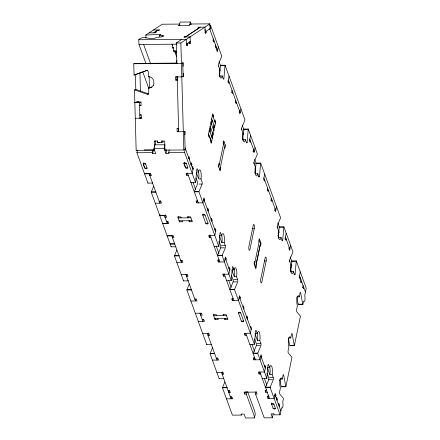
<?xml version="1.0" encoding="UTF-8"?>
<svg xmlns="http://www.w3.org/2000/svg" width="440" height="440" viewBox="0 0 440 440"><rect width="100%" height="100%" fill="white"/><g stroke="black" fill="none" stroke-linecap="round" stroke-linejoin="round"><path stroke-width="0.66" d="M219.505 76.016L220.391 65.665A1.601 0.44 89.6 0 1 220.451 65.263L225.06 65.225L244.965 119.911A1.595 0.44 89.6 0 1 244.877 120.236L241.769 127.666A1.601 0.44 89.6 0 0 241.863 129.91M225.06 65.225A1.601 0.44 89.6 0 0 225 65.632L223.9 78.573A1.601 0.44 89.6 0 1 223.35 79.013L222.216 75.922L219.907 75.939L219.445 74.674M242.715 139.783L243.601 129.432A1.595 0.44 89.6 0 1 243.661 129.03L248.27 128.997L257.362 153.978A1.595 0.44 89.6 0 1 257.274 154.297L254.166 161.728A1.601 0.44 89.6 0 0 254.26 163.972M242.704 138.567L243.117 139.711L245.427 139.689L246.494 142.626A1.601 0.44 89.6 0 0 247.11 142.34L248.21 129.399A1.595 0.44 89.6 0 1 248.27 128.997M255.118 173.85L255.998 163.493A1.595 0.44 89.6 0 1 256.058 163.091L260.667 163.059L280.572 217.745A1.595 0.44 89.6 0 1 280.484 218.064L277.376 225.495A1.601 0.44 89.6 0 0 277.47 227.739M254.892 172.056L255.514 173.773L257.824 173.756L258.891 176.688A1.601 0.44 89.6 0 0 259.507 176.402L260.607 163.46A1.595 0.44 89.6 0 1 260.667 163.059M278.328 237.617L279.207 227.26A1.595 0.44 89.6 0 1 279.268 226.859L283.877 226.826L292.969 251.806A1.595 0.44 89.6 0 1 292.881 252.126L289.773 259.556A1.601 0.44 89.6 0 0 289.867 261.8M277.893 235.257L278.724 237.54L281.034 237.523L282.101 240.455A1.601 0.44 89.6 0 0 282.716 240.169L283.817 227.227A1.595 0.44 89.6 0 1 283.877 226.826M290.725 271.678L291.605 261.327A1.595 0.44 89.6 0 1 291.665 260.92L296.274 260.887L306.229 288.233L304.893 294.695A1.601 0.44 89.6 0 0 304.882 296.543A3.201 0.886 89.6 0 1 304.865 300.234A3.201 0.886 89.6 0 1 303.897 301.318A1.601 0.44 89.6 0 0 303.413 301.857L302.863 304.53L298.249 304.562A1.595 0.44 89.6 0 1 298.161 304.227L296.879 297.363M290.708 270.463L291.12 271.601L293.43 271.585L294.498 274.522A1.601 0.44 89.6 0 0 295.114 274.23L296.219 261.288A1.595 0.44 89.6 0 1 296.274 260.887M152.609 182.672A1.595 0.44 89.6 0 1 152.548 183.073L147.934 183.112L136.906 152.746L137.429 150.216M147.07 167.959A1.199 0.71 11.7 0 1 146.185 168.702A1.199 0.71 11.7 0 1 144.76 167.976L143.281 163.9A1.199 0.71 11.7 0 1 144.166 163.157A1.199 0.71 11.7 0 1 145.585 163.884L147.076 168.041L144.771 168.058L143.286 163.982L143.512 162.762M172.441 45.271L172.178 46.536L172.893 48.488L173.151 47.223L172.381 47.229M169.208 149.98L168.685 152.51L169.037 153.489L165.963 153.511L164.164 148.572L164.951 144.777L154.698 144.848L153.918 148.649L155.711 153.588L152.636 153.61L152.284 152.631L152.806 150.101M152.636 153.61L153.423 149.815M179.278 25.872L180.065 22.077L190.316 22L191.213 24.47M174.515 50.974L174.257 52.239L173.541 50.287L173.805 49.016L173.151 47.223M150.266 173.767L149.875 175.665L151.41 175.654L150.7 173.696L144.551 173.745M176.632 56.721L175.236 52.888L175.632 50.99M189.662 25.163L190.316 22M165.963 153.511L166.749 149.715M160.391 200.662L159.869 203.198L149.155 173.751L144.54 173.784M159.968 214.192L159.709 215.457L164.323 215.424L167.288 223.575L162.673 223.608M165.566 214.808L165.044 217.338L166.579 217.327L165.869 215.369L159.715 215.419M167.288 223.575L167.679 221.678M191.054 182.347A1.595 0.44 89.6 0 1 190.993 182.754L195.608 182.715L184.569 152.394L185.356 148.599M209.935 29.618L210.722 25.823L209.396 25.834M184.261 162.459L184.024 163.597L185.521 167.722L187.831 167.706L186.329 163.581A1.199 0.71 11.7 0 0 184.91 162.855A1.199 0.71 11.7 0 0 184.024 163.597L185.51 167.679A1.199 0.71 11.7 0 0 186.929 168.399A1.199 0.71 11.7 0 0 187.814 167.656M184.299 162.377L184.041 163.647L186.346 163.625M188.727 157.856L188.986 156.59L189.701 158.548L189.437 159.825M213.306 38.88L213.043 40.145L213.757 42.102L214.022 40.821L212.993 40.832M172.854 235.823L172.458 237.721L173.998 237.71L173.283 235.752L167.134 235.796L171.738 235.807L181.39 262.262L181.786 260.359M188.315 175.384L186.774 175.395L187.297 172.865M178.343 216.634L178.079 217.899L190.894 217.806M190.916 163.9L191.18 162.624L191.895 164.582L191.631 165.847M215.501 44.897L215.237 46.178L215.952 48.136L216.211 46.865L215.446 46.871M182.226 220.809L182.578 221.788L179.504 221.81L179.768 220.545M192.286 167.64L192.549 166.375L193.259 168.333L192.214 173.393L186.065 173.437L186.774 175.395M216.865 48.664L216.601 49.929L217.316 51.882L218.361 46.822M188.078 216.563L187.82 217.828L187.462 216.849L190.537 216.827L192.319 221.716L189.244 221.738L188.887 220.759M189.244 221.738L189.503 220.473M210.056 132.132L210.315 130.867L209.605 128.909L208.296 135.239L209.011 137.192L209.27 135.927L210.815 140.168L210.551 141.433L211.266 143.391L212.57 137.06L211.86 135.108L211.596 136.373M211.624 124.537L211.882 123.272L211.173 121.314L209.864 127.644L210.579 129.602L210.837 128.332L209.523 128.343M212.41 120.742L212.146 122.007L211.437 120.049L212.74 113.718L213.455 115.676L213.191 116.941M204.424 200.998L204.688 199.733L203.979 197.774L202.928 202.84L196.779 202.884L197.17 200.987M212.382 132.572L212.119 133.837L212.834 135.795L214.143 129.47L213.428 127.512L213.164 128.777M213.95 124.977L213.691 126.247L214.401 128.2L215.71 121.875L214.995 119.917L214.737 121.182M186.945 274.549L186.555 276.447L188.095 276.436L187.38 274.478L181.231 274.522M229.081 76.263L228.036 81.329L228.745 83.287L229.009 82.016L227.728 82.027M203.032 213.835L202.769 215.1L205.733 223.251A1.199 0.71 11.7 0 0 207.157 223.977A1.199 0.71 11.7 0 0 208.043 223.234L205.073 215.083A1.199 0.71 11.7 0 0 203.654 214.357A1.199 0.71 11.7 0 0 202.769 215.1L205.073 215.083M207.455 209.314L207.713 208.049L208.428 210.001L208.164 211.272M232.034 90.332L231.77 91.603L232.485 93.555L232.744 92.29L231.594 92.301M218.779 167.046L224.01 141.73M219.846 169.983L225.077 144.666M211.134 219.423L211.393 218.157L212.108 220.11L211.844 221.381M235.714 100.441L235.45 101.712L236.165 103.664L236.423 102.399L235.659 102.405M195.877 299.084L195.487 300.982L185.84 274.489M210.898 237.441L209.363 237.452L209.886 234.916M214.874 229.691L215.132 228.426L215.848 230.384L214.797 235.45L208.648 235.494L209.363 237.452M239.454 110.715L239.19 111.98L239.905 113.938L240.95 108.873M201.042 313.269L200.651 315.172L202.186 315.161L201.476 313.203L195.322 313.247M203.297 319.468L202.906 321.365L199.936 313.214M225.94 260.101L226.198 258.836L225.489 256.883L224.444 261.943L218.295 261.987L218.686 260.089M208.588 333.02L208.065 335.55L209.605 335.539L208.89 333.581L202.741 333.63M250.591 135.371L249.546 140.432L250.256 142.389L250.52 141.125L249.75 141.13M213.95 314.463L213.686 315.728L226.501 315.634M224.994 276.161L223.454 276.172L223.977 273.642M217.833 318.643L218.185 319.616L215.111 319.644L215.375 318.373M228.965 268.416L229.229 267.152L229.939 269.11L228.894 274.17L222.745 274.219L223.454 276.172M253.545 149.441L253.286 150.706L253.996 152.663L255.041 147.598M223.685 314.391L223.427 315.656L223.069 314.677L226.144 314.655L227.926 319.545L224.851 319.572L224.494 318.593M224.851 319.572L225.11 318.302M217.393 358.193L216.997 360.091L207.356 333.597M240.037 298.826L240.295 297.561L239.586 295.603L238.535 300.668L232.386 300.713L232.782 298.815M222.684 371.745L222.162 374.275L223.702 374.264L222.987 372.306L216.838 372.356M264.688 174.097L263.643 179.157L264.352 181.115L264.616 179.85M254.326 228.299L249.97 249.398A2.398 0.66 89.6 0 1 249.04 249.827A2.398 0.66 89.6 0 1 248.897 246.461L253.259 225.368A2.398 0.66 89.6 0 1 254.183 224.934A2.398 0.66 89.6 0 1 254.326 228.299L252.478 228.316M243.062 307.142L243.32 305.877L244.035 307.835L243.771 309.1M267.641 188.166L267.377 189.431L268.092 191.389L268.351 190.119L267.201 190.13M254.386 264.875L259.617 239.564M229.229 390.72L228.839 392.618L230.373 392.607L229.664 390.649L228.124 390.66M255.453 267.812L260.684 242.495M246.741 317.251L247 315.986L247.715 317.944L247.451 319.209M271.321 198.275L271.057 199.54L271.772 201.498L272.03 200.233L270.716 200.239M231.484 396.918L231.094 398.816L221.452 372.317M246.505 335.269L244.97 335.28L245.361 333.382M250.481 327.525L250.74 326.26L251.455 328.213L250.404 333.278L244.255 333.322L244.97 335.28M275.061 208.544L274.797 209.814L275.512 211.767L276.557 206.707M266.195 260.909L261.839 282.007A2.398 0.66 89.6 0 1 260.909 282.436A2.398 0.66 89.6 0 1 260.766 279.07L265.128 257.978A2.398 0.66 89.6 0 1 266.052 257.543A2.398 0.66 89.6 0 1 266.195 260.909L264.346 260.926M224.884 381.915L222.552 387.492A1.595 0.44 89.6 0 0 222.464 387.811L232.414 415.151L241.384 415.085L241.027 414.111L244.101 414.09L245.526 418L254.496 417.934L253.919 414.997L246.323 394.125L244.783 394.136L245.306 391.606M241.384 415.085L241.582 414.139M246.323 394.125L246.846 391.595M261.547 357.935L261.811 356.67L261.096 354.712L260.051 359.772L253.902 359.821L254.424 357.286M286.198 233.2L285.153 238.266L285.868 240.218L286.127 238.953L284.845 238.964M260.601 373.995L259.061 374.006L259.457 372.108M273.218 414.007L272.437 417.802L264.214 417.863L255.547 394.059L256.069 391.529M264.572 366.25L264.836 364.986L265.546 366.938L264.501 372.004L258.352 372.048L259.061 374.006M289.152 247.269L288.893 248.534L289.603 250.492L290.648 245.432M254.496 417.934L255.282 414.139L254.705 411.197L247.566 391.595M267.278 392.337L265.738 392.348L266.261 389.818M275.644 396.66L275.902 395.389L275.193 393.437L274.148 398.497L267.993 398.541L267.416 395.956M267.993 398.541L268.516 396.011M271.871 402.974L271.612 404.239L273.136 408.436L273.851 408.952L274.918 408.997L275.446 408.419L273.916 404.223A1.199 0.71 11.6 0 0 272.498 403.497A1.199 0.71 11.6 0 0 271.607 404.239L273.916 404.223M300.295 271.926L299.25 276.991L299.959 278.944L300.223 277.679L298.942 277.69M279.582 380.859L279.824 379.676M276.293 398.453L276.557 397.188L277.266 399.141L277.002 400.422M300.872 279.471L300.614 280.737L301.323 282.695L300.559 282.7M301.323 282.695L301.587 281.419L300.823 281.424M272.437 417.802L271.013 413.892L274.087 413.864L274.439 414.843L280.082 414.805L281.413 408.337A1.601 0.44 89.6 0 1 281.897 407.798A3.201 0.886 89.6 0 0 282.865 406.714A3.201 0.886 89.6 0 0 282.887 403.024A1.601 0.44 89.6 0 1 282.893 401.175L283.448 398.508A1.601 0.44 89.6 0 0 283.333 398.283L279.73 393.971A1.601 0.44 89.6 0 1 279.637 391.727L280.423 387.932A5.599 1.546 89.6 0 1 280.088 380.077A5.599 1.546 89.6 0 1 282.249 379.071L283.036 375.276A1.601 0.44 89.6 0 1 283.652 374.985L285.78 386.425A1.601 0.44 89.6 0 0 285.874 386.755L281.259 386.793A1.601 0.44 89.6 0 1 281.171 386.458L280.104 380.738M285.874 386.755L291.94 357.39A1.601 0.44 89.6 0 0 291.83 357.165L288.228 352.858A1.601 0.44 89.6 0 1 288.129 350.614L288.915 346.814A5.599 1.546 89.6 0 1 288.585 338.959A5.599 1.546 89.6 0 1 290.747 337.959L291.527 334.158A1.601 0.44 89.6 0 1 292.149 333.872L294.277 345.307A1.601 0.44 89.6 0 0 294.366 345.642L289.757 345.675A1.601 0.44 89.6 0 1 289.663 345.345L288.387 338.481M294.366 345.642L300.432 316.277A1.601 0.44 89.6 0 0 300.322 316.052L296.72 311.74A1.601 0.44 89.6 0 1 296.626 309.496L297.407 305.701A5.599 1.546 89.6 0 1 297.077 297.847A5.599 1.546 89.6 0 1 299.239 296.841L300.025 293.046A1.601 0.44 89.6 0 1 300.641 292.754L302.77 304.194A1.595 0.44 89.6 0 0 302.863 304.53M298.249 304.562L298.386 303.892M278.487 404.498L278.751 403.216L279.466 405.174L279.202 406.439M303.072 285.494L302.808 286.77L303.523 288.728L303.782 287.463L302.5 287.474M176.017 63.014L177.051 60.538M175.797 246.609A1.595 0.44 89.6 0 1 175.764 246.802L171.155 246.835L151.239 192.192A1.595 0.44 89.6 0 1 151.327 191.868L153.659 186.296M214.253 246.224A1.595 0.44 89.6 0 1 214.203 246.521L218.818 246.488L198.913 191.802L194.299 191.835A1.595 0.44 89.6 0 1 194.392 191.51L197.494 184.08A1.601 0.44 89.6 0 0 197.401 181.836L196.014 178.024M197.302 172.029L198.457 172.024A5.599 1.546 89.6 0 1 200.618 171.017A5.599 1.546 89.6 0 1 200.948 178.871L202.015 181.803A1.601 0.44 89.6 0 1 202.109 184.047L199.001 191.477A1.595 0.44 89.6 0 0 198.913 191.802M176.88 250.025L174.548 255.596A1.595 0.44 89.6 0 0 174.46 255.921L183.552 280.896L188.161 280.863A1.595 0.44 89.6 0 0 188.221 280.462M189.277 284.086L186.945 289.658A1.595 0.44 89.6 0 0 186.857 289.982L206.762 344.668L211.371 344.63A1.595 0.44 89.6 0 0 211.42 344.339M218.994 241.153L220.611 245.608A1.601 0.44 89.6 0 1 220.704 247.852L217.602 255.282A1.595 0.44 89.6 0 0 217.509 255.602L222.123 255.569L231.215 280.55L226.6 280.582M222.123 255.569A1.595 0.44 89.6 0 1 222.211 255.244L225.319 247.814A1.601 0.44 89.6 0 0 225.225 245.57L224.158 242.638A5.599 1.546 89.6 0 0 223.828 234.784A5.599 1.546 89.6 0 0 221.667 235.791L219.357 235.807L221.848 242.655L224.158 242.638M231.391 275.214L233.007 279.67A1.601 0.44 89.6 0 1 233.107 281.914L229.999 289.344A1.595 0.44 89.6 0 0 229.906 289.663L234.52 289.63L254.424 344.317L249.81 344.35M234.52 289.63A1.595 0.44 89.6 0 1 234.608 289.311L237.716 281.881A1.601 0.44 89.6 0 0 237.622 279.637L236.555 276.7A5.599 1.546 89.6 0 0 236.225 268.846A5.599 1.546 89.6 0 0 234.064 269.852L232.331 269.863M212.487 347.853L210.155 353.425A1.595 0.44 89.6 0 0 210.067 353.749L219.159 378.73L223.768 378.697M254.601 338.987L256.218 343.437A1.601 0.44 89.6 0 1 256.317 345.68L253.209 353.111A1.595 0.44 89.6 0 0 253.115 353.43L257.73 353.397L266.822 378.378L262.207 378.411A1.595 0.44 89.6 0 0 262.246 378.219M257.73 353.397A1.595 0.44 89.6 0 1 257.818 353.078L260.926 345.648A1.601 0.44 89.6 0 0 260.832 343.404L259.765 340.466A5.599 1.546 89.6 0 0 259.435 332.613A5.599 1.546 89.6 0 0 257.274 333.619L254.964 333.636L257.455 340.483L259.765 340.466M266.998 373.049L268.615 377.498A1.601 0.44 89.6 0 1 268.714 379.742L265.606 387.173A1.595 0.44 89.6 0 0 265.513 387.492L270.127 387.459L280.082 414.805M270.127 387.459A1.595 0.44 89.6 0 1 270.215 387.139L273.322 379.709A1.601 0.44 89.6 0 0 273.229 377.465L272.162 374.528A5.599 1.546 89.6 0 0 271.832 366.674A5.599 1.546 89.6 0 0 269.671 367.681L267.361 367.697L269.858 374.545L272.162 374.528M151.712 87.005L152.152 86.663A5.616 5.385 74 0 0 153.23 85.382A5.588 5.357 74.7 0 0 153.846 83.88L153.769 80.779A5.588 5.357 74.7 0 0 153.06 79.266A5.61 5.373 74.9 0 0 151.91 77.996L150.975 77.38A5.61 5.373 74.9 0 0 148.484 76.775C147.889 75.009 149.661 70.796 146.773 70.4L134.085 75.059L133.771 63.751L135.091 63.393M145.849 63.294L138.991 44.451L138.732 39.738C143.495 34.403 151.399 41.261 156.64 37.279A5.604 0.952 -3.3 0 0 159.836 37.092L160.375 37.032A5.604 0.952 -3.3 0 0 161.832 36.795M145.992 38.203L145.816 35.057L162.206 24.217L179.927 24.085M153.797 32.83L158.12 29.97M159.759 36.85L159.671 35.277L160.958 34.265L145.816 35.057M179.344 24.893L178.118 25.707L181.627 25.399L188.573 25.63L191.026 24.008L209.875 23.865L210.144 28.589L205.189 31.862M204.919 27.143L198.77 27.187L197.906 27.759L199.441 27.748L186.302 36.432L184.767 36.443L183.904 37.015L190.053 36.971M177.249 63.322L176.809 63.437L176.248 43.032L181.781 39.369M185.438 36.955L200.305 27.126M176.248 43.032L180.862 42.999L209.875 23.865M186.764 43.494L188.012 43.169M188.975 42.532L189.453 42.218L189.541 43.791L190.41 43.219L190.053 36.922M186.665 44.11L190.322 41.696L189.294 41.701M187.528 43.489L187.622 45.062L186.753 45.634L186.395 39.336M206.052 31.24L206.146 32.813L205.277 33.385L204.919 27.093M147.477 70.273L134.085 75.059M162.916 36.515L163.746 35.965A5.604 0.952 -3.3 0 0 162.69 35.47M182.831 66.237L183.271 66.115L183.183 62.926L181.423 63.404L133.771 63.751M148.484 76.775L148.923 76.654M183.024 73.332L183.464 73.211L183.552 76.401L181.808 76.879L175.659 76.923L175.747 80.113L177.502 80.042M175.659 76.923L176.099 76.802M177.623 76.797L177.183 76.918L178.69 131.747M154.523 150.189L136.158 150.326L134.492 89.865L136.251 89.568L148.748 93.973M134.492 89.865L147.428 94.331L147.994 94.21A1.595 1.529 74.7 0 0 148.698 93.594L148.791 87.939L149.936 87.736A5.588 5.357 74.9 0 0 151.905 87.12M147.691 94.259L148.22 94.116M134.827 102.355L139.442 102.322L141.196 101.844M140.855 105.111L139.535 105.468L141.07 105.457L140.982 102.267L134.833 102.317M141.119 114.681L139.799 115.044L141.334 115.033L141.422 118.222L135.267 118.305M140.355 117.805L141.636 117.794L139.882 118.272L139.442 102.322M184.712 134.547L185.152 134.425L185.064 131.236L183.315 131.709L177.166 131.758L177.078 128.568L178.178 128.266M178.838 128.496L177.078 128.568M177.166 131.758L178.486 131.395L178.398 128.205M154.446 147.362L154.27 141.136L154.71 141.014M154.27 141.136L157.784 140.998M157.344 141.114L157.388 142.709L161.695 142.676L161.651 141.086L162.09 140.965M157.388 142.709L159.94 142.34M161.695 142.676L163.014 142.318L162.982 141.125M136.158 150.326L136.488 150.232M165.853 149.87L164.978 150.112L164.725 141.059L161.651 141.086M164.978 150.112L183.821 149.974L185.141 149.611L184.635 131.351M175.747 80.113L177.447 79.75M148.791 87.939L149.771 87.841A5.588 5.357 74.7 0 0 151.685 87.021M153.511 30.008L159.665 29.92L158.802 30.492L157.262 30.503L154.666 32.219L156.206 32.208L155.342 32.78L149.182 32.868M204.864 32.824L206.146 32.813M138.732 39.738L186.395 39.386M189.129 43.225L190.41 43.219M138.991 44.451L176.451 44.187M186.34 45.073L187.622 45.062M173.333 50.941L176.066 50.925L176.6 52.388M175.236 52.888L176.776 52.877M182.413 62.931L183.183 62.926M135.069 63.437L177.309 63.08M221.155 65.659L225 65.632M182.781 76.412L183.552 76.401M136.587 101.877L138.633 101.86M136.812 101.948L139.568 101.932M239.14 112.679L240.163 112.673L228.294 80.064M212.135 115.687L213.455 115.676M139.887 117.882L141.207 117.871M214.39 121.88L215.71 121.875M213.296 126.957L214.66 126.951L211.695 118.795M243.601 129.432L247.445 129.404M209 130.878L210.315 130.867M211.255 137.071L212.57 137.06M246.34 142.346L247.11 142.34M153.918 148.649L164.164 148.572M144.276 149.913L154.55 149.837M252.89 151.404L254.26 151.399L249.81 139.167M136.906 152.746L152.284 152.631M168.685 152.51L184.569 152.394M188.419 158.56L189.701 158.548M143.286 163.982L145.59 163.966M255.998 163.493L259.842 163.465M190.614 164.588L191.895 164.582M192.489 168.339L193.259 168.333M258.225 176.413L259.507 176.402M200.948 178.871L198.638 178.888A5.599 1.546 89.6 0 0 198.204 170.764M199.034 184.069L202.109 184.047M194.392 191.51L198.231 191.483M151.327 191.868L155.172 191.84M151.239 192.192L155.854 192.159A1.595 0.44 89.6 0 1 155.941 191.835M203.406 199.738L204.688 199.733M159.165 201.196L160.705 201.185L161.414 203.143L155.26 203.231M197.604 200.915L196.07 200.926L196.779 202.884M207.147 210.012L208.428 210.001M274.747 210.513L275.77 210.502L263.901 177.892M210.826 220.121L212.108 220.11M179.146 220.831L191.961 220.737M166.584 221.579L168.124 221.568L168.834 223.526L162.685 223.57M205.733 223.251L208.043 223.234M279.207 227.26L283.052 227.233M215.078 230.389L215.848 230.384M281.947 240.174L282.716 240.169M221.381 245.603L225.225 245.57M220.704 247.852L224.549 247.819M175.318 255.591L179.163 255.563A1.595 0.44 89.6 0 0 179.069 255.882L174.46 255.921M218.367 255.277L222.211 255.244M224.917 258.846L226.198 258.836M180.681 260.304L182.215 260.293L182.93 262.251L176.781 262.295M219.12 260.018L217.58 260.035L218.295 261.987M291.605 261.327L295.449 261.294M290.389 267.614L291.418 267.608M229.169 269.115L229.939 269.11M293.832 274.241L295.114 274.23M231.963 270.44L234.245 276.716L236.555 276.7M233.778 279.664L237.622 279.637M233.107 281.914L236.946 281.886M187.715 289.652L191.56 289.625A1.595 0.44 89.6 0 0 191.466 289.944L186.857 289.982M230.764 289.339L234.608 289.311M296.934 296.857L299.239 296.841M238.975 297.572L240.295 297.561M194.772 299.03L196.312 299.019L197.021 300.971L190.872 301.02M233.211 298.743L231.677 298.755L232.386 300.713M298.925 304.222L302.77 304.194M238.376 312.928L240.68 312.911L243.65 321.068A1.199 0.71 11.7 0 1 242.764 321.811A1.199 0.71 11.7 0 1 241.346 321.084L238.376 312.928A1.199 0.71 11.7 0 1 239.261 312.191A1.199 0.71 11.7 0 1 240.68 312.911M246.395 317.955L247.715 317.944M214.759 318.665L227.568 318.571M202.191 319.407L203.731 319.396L204.441 321.354L198.292 321.398M241.346 321.084L243.65 321.068M288.442 337.975L290.747 337.959M256.988 343.431L260.832 343.404M290.433 345.34L294.277 345.307M256.317 345.68L260.156 345.653M210.925 353.419L214.77 353.392A1.595 0.44 89.6 0 0 214.676 353.716L210.067 353.749M253.974 353.106L257.818 353.078M260.53 356.675L261.811 356.67M216.288 358.132L217.822 358.122L218.537 360.08L212.388 360.124M254.727 357.852L253.187 357.863L253.902 359.821M264.781 366.944L265.546 366.938M269.385 377.493L273.229 377.465M279.945 379.088L282.249 379.071M268.714 379.742L272.558 379.715M281.941 386.452L285.78 386.425M223.322 387.486L227.167 387.453A1.595 0.44 89.6 0 0 227.073 387.778L222.464 387.811M266.371 387.167L270.215 387.139M266.563 390.379L265.029 390.39L265.738 392.348M255.547 394.059L257.087 394.048L256.372 392.09L244.073 392.178L244.783 394.136M274.621 395.401L275.902 395.389M230.379 396.858L231.919 396.847L232.628 398.805L226.479 398.849M267.284 396.589L268.818 396.577M276.502 399.146L277.266 399.141M278.696 405.18L279.466 405.174M273.091 408.315L275.402 408.298M162.723 35.475L162.371 35.42A5.604 0.952 -3.3 0 0 159.66 35.277M198.457 172.024L197.318 168.927A1.601 0.44 89.6 0 0 196.768 169.373L195.668 182.314A1.595 0.44 89.6 0 1 195.608 182.715M210.722 25.823L221.755 56.144A1.601 0.44 89.6 0 1 221.667 56.469L218.559 63.899A1.601 0.44 89.6 0 0 218.653 66.143M209.66 28.859L217.58 50.617M285.417 237.001L289.867 249.227M299.508 275.721L305.443 292.028M219.109 61.578L220.732 66.044M242.215 125.059L244.09 130.224M254.667 159.269L256.311 163.785M277.822 222.893L279.466 227.409M290.191 256.872L292.028 261.916M218.554 66.011L220.181 70.483M241.428 128.859L243.546 134.662M253.644 162.421L255.761 168.229M277.035 226.688L279.153 232.496M289.405 260.673L291.473 266.343M223.498 144.265L223.141 143.286L223.663 140.751L225.445 145.646L224.923 148.176L224.565 147.197M259.105 242.094L258.748 241.115L259.27 238.585L261.052 243.474L260.53 246.004L260.172 245.031L255.987 265.281L256.344 266.261L255.822 268.791L254.04 263.896L254.562 261.365L254.92 262.345M212.476 115L215.446 123.151M210.909 122.595L213.879 130.746M210.122 126.39L213.092 134.541M209.341 130.185L212.306 138.342M208.555 133.986L211.525 142.137M219.313 164.516L218.955 163.537L218.433 166.067L220.215 170.957L220.737 168.427L220.38 167.448M172.007 44.017L172.43 45.183A1.199 0.71 11.7 0 1 172.282 45.705M221.667 235.791L220.594 232.854A1.601 0.44 89.6 0 0 219.978 233.139L218.878 246.081A1.595 0.44 89.6 0 1 218.818 246.488M234.064 269.852L232.991 266.915A1.601 0.44 89.6 0 0 232.375 267.201L231.275 280.143A1.595 0.44 89.6 0 1 231.215 280.55M257.274 333.619L256.201 330.682A1.601 0.44 89.6 0 0 255.585 330.974L254.485 343.915A1.595 0.44 89.6 0 1 254.424 344.317M269.671 367.681L268.598 364.749A1.601 0.44 89.6 0 0 267.982 365.035L266.882 377.977A1.595 0.44 89.6 0 1 266.822 378.378M196.378 172.673L198.226 177.744M185.075 147.835L192.995 169.598M203.715 199.04L215.584 231.649M225.225 258.148L229.68 270.375M239.322 296.868L251.191 329.483M260.838 355.977L265.287 368.203M274.929 394.702L280.863 411.004M143.605 44.418L150.689 63.888M193.045 182.435L195.602 189.459M216.145 245.9L218.961 253.644M228.833 280.753L231.181 287.205M251.988 344.377L254.573 351.472M264.369 378.389L266.893 385.325M187.6 173.426L198.319 202.873M210.188 235.483L219.83 261.976M224.279 274.208L233.926 300.702M245.795 333.311L255.437 359.81M259.886 372.036L269.533 398.53M142.885 72.199L148.902 88.737M181.154 217.877L180.802 216.898L177.727 216.92L179.504 221.81M216.761 315.706L216.409 314.727L213.334 314.749L215.111 319.644M198.77 27.187L198.814 27.973M184.767 36.443L184.811 37.235M205.056 29.502L205.123 30.685M182.754 63.041L183.128 76.516M180.862 42.999L183.821 149.974M176.974 76.566L177.062 79.755M155.59 140.778L155.7 144.738M149.144 76.593L149.452 87.758M139.947 72.925L140.459 91.289M135.371 74.322L135.812 89.964M183.612 280.495A1.595 0.44 89.6 0 1 183.552 280.896M171.21 246.433A1.595 0.44 89.6 0 1 171.155 246.835M219.219 378.323A1.595 0.44 89.6 0 1 219.159 378.73M206.822 344.262A1.595 0.44 89.6 0 1 206.762 344.668M147.994 182.705A1.595 0.44 89.6 0 1 147.934 183.112M222.216 75.922A5.599 1.546 89.6 0 1 220.055 76.929A5.599 1.546 89.6 0 1 219.72 69.075M219.907 75.939A5.599 1.546 89.6 0 1 219.742 76.621M257.224 332.926A5.599 1.546 89.6 0 1 257.455 340.483M269.418 366.427A5.599 1.546 89.6 0 1 269.858 374.545M293.43 271.585A5.599 1.546 89.6 0 1 291.269 272.591A5.599 1.546 89.6 0 1 290.939 264.737M291.12 271.601A5.599 1.546 89.6 0 1 290.956 272.283M281.034 237.523A5.599 1.546 89.6 0 1 278.872 238.53A5.599 1.546 89.6 0 1 278.537 230.676M278.724 237.54A5.599 1.546 89.6 0 1 278.559 238.222M221.617 235.098A5.599 1.546 89.6 0 1 221.848 242.655M233.811 268.593A5.599 1.546 89.6 0 1 234.245 276.716M257.824 173.756A5.599 1.546 89.6 0 1 255.662 174.763A5.599 1.546 89.6 0 1 255.327 166.903M245.427 139.689A5.599 1.546 89.6 0 1 243.265 140.696A5.599 1.546 89.6 0 1 242.93 132.842M243.117 139.711A5.599 1.546 89.6 0 1 242.952 140.393M162.85 36.515A5.583 0.935 -3.4 0 1 161.761 36.784M153.89 85.201A5.604 5.379 74.1 0 1 153.577 85.668M170.104 243.953L174.713 243.914L170.104 243.953"/></g></svg>
